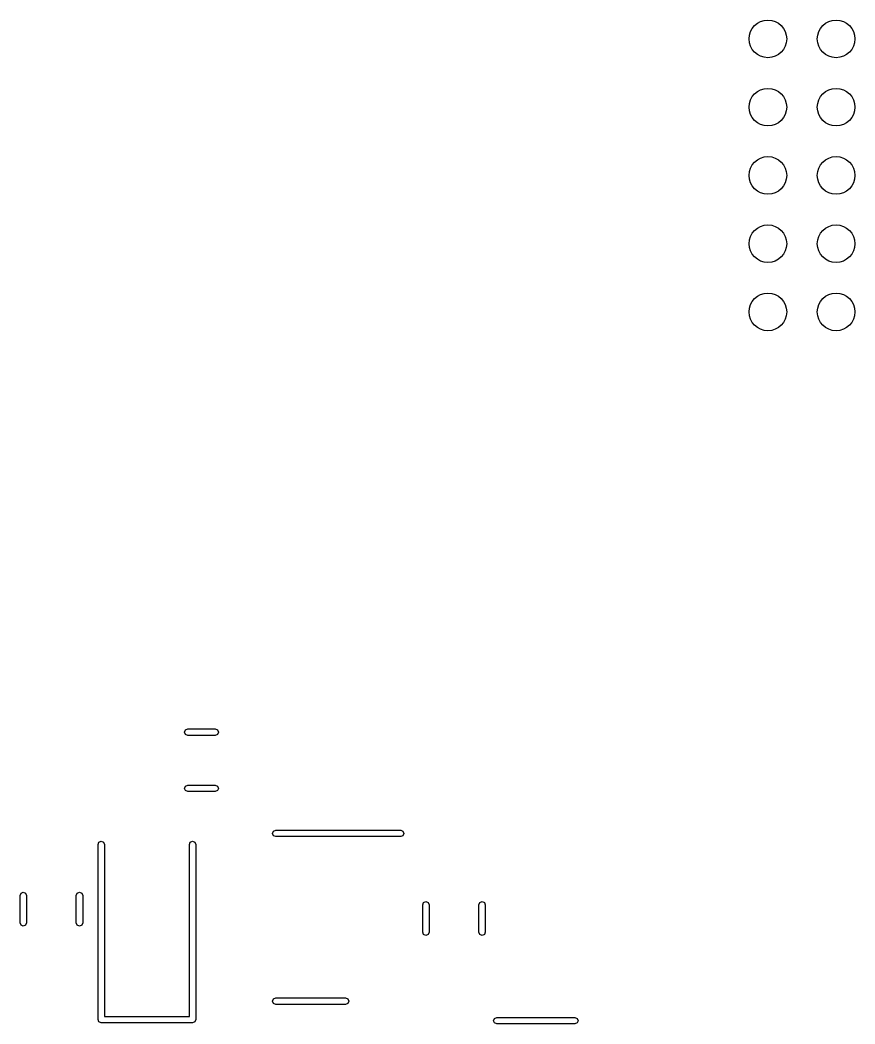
# Model space of a CAD drawing. Extents: x -4.4 to 79.2, y -59.9 to -10.8.
# Drawn here: x 61.01 to 76.55, y -33.19 to -14.51 of the extents above; entities that cross this region are included whole.
import ezdxf

# ---------------------------------------------------------------- set-up
doc = ezdxf.new("R2010")
doc.units = 0
doc.layers.add('BLACK', color=7, linetype='CONTINUOUS')

msp = doc.modelspace()

# ---------------------------------------------------------------- linework, layer by layer
at = {"layer": 'BLACK', "linetype": 'CONTINUOUS'}
for p, q in [((64.074276, -27.7585), (64.09185, -27.716074)), ((64.09185, -27.800926), (64.074276, -27.7585)), ((64.09185, -27.716074), (64.134276, -27.6985)), ((64.134276, -27.8185), (64.09185, -27.800926)), ((64.134276, -27.6985), (64.643724, -27.6985)), ((64.643724, -27.8185), (64.134276, -27.8185)), ((64.643724, -27.6985), (64.68615, -27.716074)), ((64.68615, -27.800926), (64.643724, -27.8185)), ((64.68615, -27.716074), (64.703724, -27.7585)), ((64.703724, -27.7585), (64.68615, -27.800926)), ((64.074276, -28.8035), (64.09185, -28.761074)), ((64.09185, -28.761074), (64.134276, -28.7435)), ((64.134276, -28.7435), (64.643724, -28.7435)), ((64.643724, -28.7435), (64.68615, -28.761074)), ((64.68615, -28.761074), (64.703724, -28.8035)), ((64.09185, -28.845926), (64.074276, -28.8035)), ((64.134276, -28.8635), (64.09185, -28.845926)), ((64.643724, -28.8635), (64.134276, -28.8635)), ((64.68615, -28.845926), (64.643724, -28.8635)), ((64.703724, -28.8035), (64.68615, -28.845926)), ((65.711, -29.642), (65.728574, -29.599574)), ((65.728574, -29.684426), (65.711, -29.642)), ((65.728574, -29.599574), (65.771, -29.582)), ((65.771, -29.702), (65.728574, -29.684426)), ((65.771, -29.582), (66.421, -29.582)), ((66.421, -29.582), (68.096, -29.582)), ((68.096, -29.582), (68.138426, -29.599574)), ((68.138426, -29.684426), (68.096, -29.702)), ((68.138426, -29.599574), (68.156, -29.642)), ((68.156, -29.642), (68.138426, -29.684426)), ((62.463, -29.845), (62.480574, -29.802574)), ((62.463, -33.105), (62.463, -29.845)), ((62.480574, -29.802574), (62.523, -29.785)), ((62.523, -29.785), (62.565426, -29.802574)), ((62.565426, -29.802574), (62.583, -29.845)), ((62.583, -29.845), (62.583, -33.045)), ((64.163, -29.845), (64.180574, -29.802574)), ((64.163, -33.045), (64.163, -29.845)), ((64.180574, -29.802574), (64.223, -29.785)), ((64.223, -29.785), (64.265426, -29.802574)), ((64.265426, -29.802574), (64.283, -29.845)), ((64.283, -29.845), (64.283, -33.105)), ((66.421, -29.702), (65.771, -29.702)), ((68.096, -29.702), (66.421, -29.702)), ((61.0125, -30.796776), (61.030074, -30.75435)), ((61.0125, -31.306224), (61.0125, -30.796776)), ((61.030074, -30.75435), (61.0725, -30.736776)), ((61.0725, -30.736776), (61.114926, -30.75435)), ((61.114926, -30.75435), (61.1325, -30.796776)), ((61.1325, -30.796776), (61.1325, -31.306224)), ((62.0575, -30.796776), (62.075074, -30.75435)), ((62.0575, -31.306224), (62.0575, -30.796776)), ((62.075074, -30.75435), (62.1175, -30.736776)), ((62.1175, -30.736776), (62.159926, -30.75435)), ((62.159926, -30.75435), (62.1775, -30.796776)), ((62.1775, -30.796776), (62.1775, -31.306224)), ((68.5055, -30.970776), (68.523074, -30.92835)), ((68.5055, -31.480224), (68.5055, -30.970776)), ((68.523074, -30.92835), (68.5655, -30.910776)), ((68.5655, -30.910776), (68.607926, -30.92835)), ((68.607926, -30.92835), (68.6255, -30.970776)), ((68.6255, -30.970776), (68.6255, -31.480224)), ((69.5505, -30.970776), (69.568074, -30.92835)), ((69.5505, -31.480224), (69.5505, -30.970776)), ((69.568074, -30.92835), (69.6105, -30.910776)), ((69.6105, -30.910776), (69.652926, -30.92835)), ((69.652926, -30.92835), (69.6705, -30.970776)), ((69.6705, -30.970776), (69.6705, -31.480224)), ((61.030074, -31.34865), (61.0125, -31.306224)), ((61.0725, -31.366224), (61.030074, -31.34865)), ((61.114926, -31.34865), (61.0725, -31.366224)), ((61.1325, -31.306224), (61.114926, -31.34865)), ((62.075074, -31.34865), (62.0575, -31.306224)), ((62.1175, -31.366224), (62.075074, -31.34865)), ((62.159926, -31.34865), (62.1175, -31.366224)), ((62.1775, -31.306224), (62.159926, -31.34865)), ((68.523074, -31.52265), (68.5055, -31.480224)), ((68.5655, -31.540224), (68.523074, -31.52265)), ((68.607926, -31.52265), (68.5655, -31.540224)), ((68.6255, -31.480224), (68.607926, -31.52265)), ((69.568074, -31.52265), (69.5505, -31.480224)), ((69.6105, -31.540224), (69.568074, -31.52265)), ((69.652926, -31.52265), (69.6105, -31.540224)), ((69.6705, -31.480224), (69.652926, -31.52265)), ((65.711, -32.762), (65.728574, -32.719574)), ((65.728574, -32.804426), (65.711, -32.762)), ((65.728574, -32.719574), (65.771, -32.702)), ((65.771, -32.822), (65.728574, -32.804426)), ((65.771, -32.702), (66.421, -32.702)), ((66.421, -32.822), (65.771, -32.822)), ((66.421, -32.702), (67.071, -32.702)), ((67.071, -32.822), (66.421, -32.822)), ((67.071, -32.702), (67.113426, -32.719574)), ((67.113426, -32.804426), (67.071, -32.822)), ((67.113426, -32.719574), (67.131, -32.762)), ((67.131, -32.762), (67.113426, -32.804426)), ((62.583, -33.045), (64.163, -33.045)), ((62.480574, -33.147426), (62.463, -33.105)), ((62.523, -33.165), (62.480574, -33.147426)), ((64.223, -33.165), (62.523, -33.165)), ((64.265426, -33.147426), (64.223, -33.165)), ((64.283, -33.105), (64.265426, -33.147426)), ((69.824936, -33.126), (69.84251, -33.083574)), ((69.84251, -33.168426), (69.824936, -33.126)), ((69.84251, -33.083574), (69.884936, -33.066)), ((69.884936, -33.186), (69.84251, -33.168426)), ((69.884936, -33.066), (71.339064, -33.066)), ((71.339064, -33.186), (69.884936, -33.186)), ((71.339064, -33.066), (71.38149, -33.083574)), ((71.38149, -33.168426), (71.339064, -33.186)), ((71.38149, -33.083574), (71.399064, -33.126)), ((71.399064, -33.126), (71.38149, -33.168426))]:
    msp.add_line(p, q, dxfattribs=at)
at = {"layer": 'BLACK'}
for centre in [(74.93, -14.859), (76.2, -14.859), (74.93, -16.129), (76.2, -16.129), (74.93, -17.399), (76.2, -17.399), (74.93, -18.669), (76.2, -18.669), (74.93, -19.939), (76.2, -19.939)]:
    msp.add_circle(centre, 0.35, dxfattribs=at)

doc.saveas('drawing.dxf')
